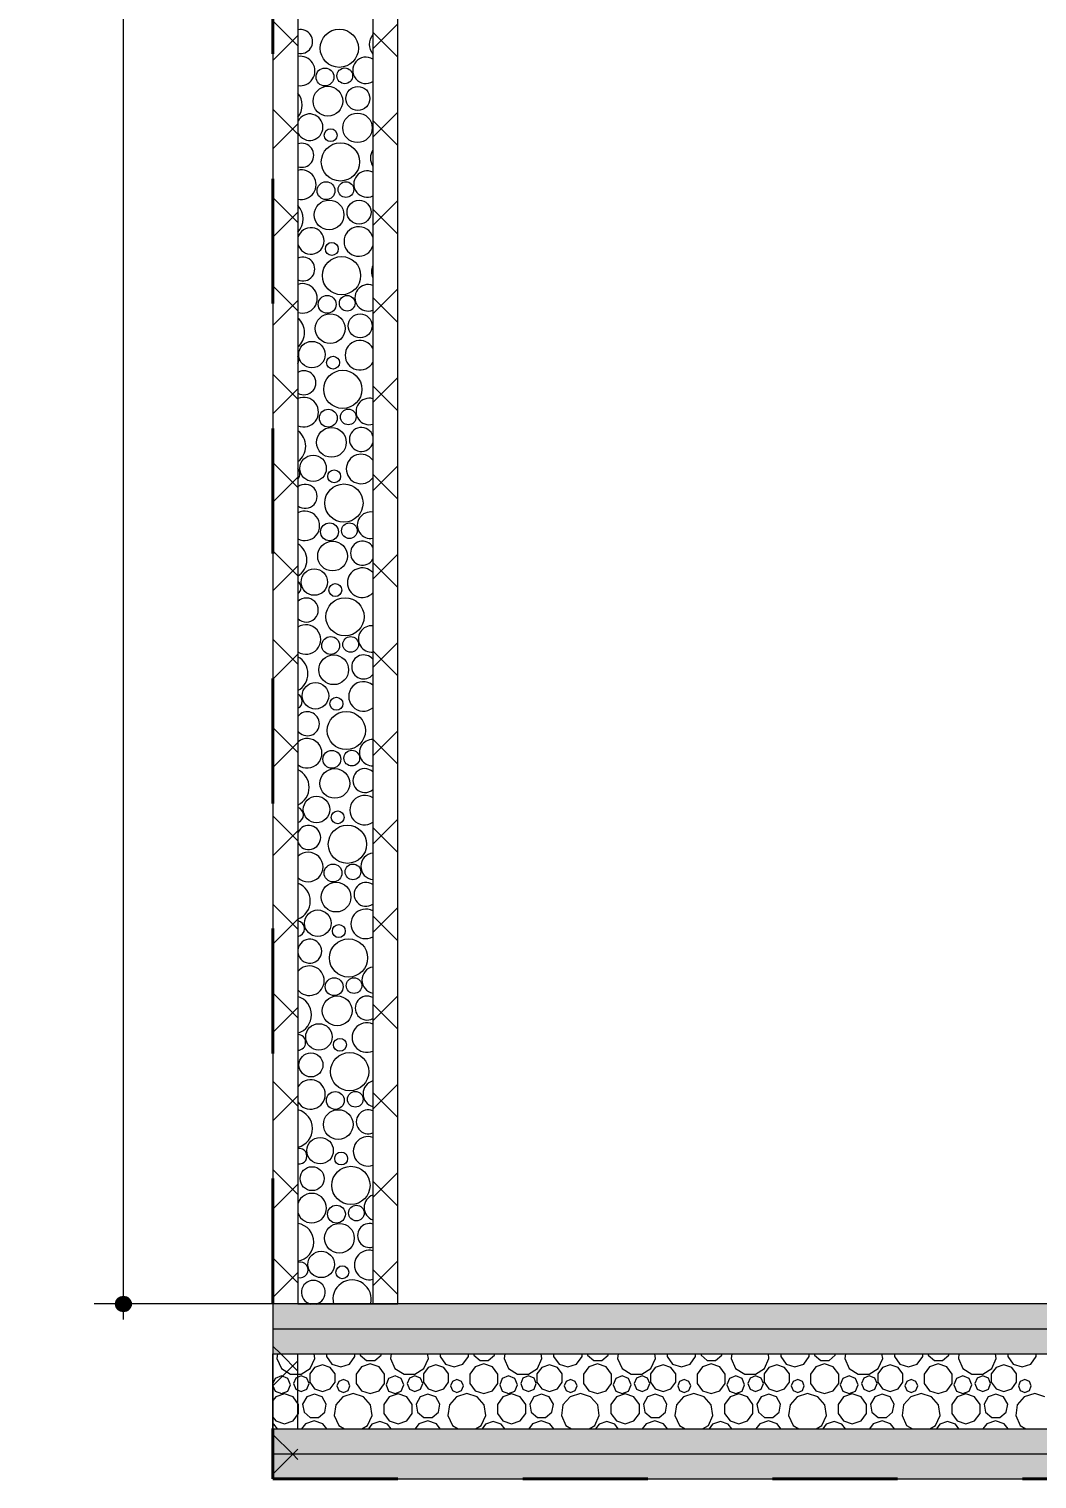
# Model space of a CAD drawing. Header units: metres. Extents: x -1.8 to 75.3, y -2 to 2.8.
# Drawn here: x 43.801 to 44.608, y -2.048 to -0.888 of the extents above; entities that cross this region are included whole.
import ezdxf

# ---------------------------------------------------------------- set-up
doc = ezdxf.new("R2010")
doc.units = ezdxf.units.M
doc.header["$MEASUREMENT"] = 0
doc.linetypes.add('Dashed', pattern=[0.035, 0.0225, -0.0125])
for name, color, linetype, lineweight in [('0_Caneta_No__1', 7, 'Continuous', 40), ('PAREDE CONSTRUIR_Caneta_No__241', 7, 'Continuous', 13), ('PAREDE CONSTRUIR_Caneta_No__255', 255, 'Continuous', 0), ('PAREDE CONSTRUIR_Caneta_No__83', 84, 'Continuous', 0)]:
    doc.layers.add(name, color=color, linetype=linetype, lineweight=lineweight)
doc.layers.add('0_Caneta_No__25', color=7, linetype='Continuous', lineweight=13, true_color=0x982312)
doc.layers.add('PAREDE CONSTRUIR_Caneta_No__96', color=7, linetype='Continuous', lineweight=0, true_color=0xb6b6b6)
doc.styles.add('GENERATED_STYLE_1', font='arial.ttf')
doc.dimstyles.new('GENERATED_STYLE__2', dxfattribs={"dimtxt": 0.05, "dimasz": 0.02375, "dimexe": 0.18, "dimexo": 0.267183, "dimgap": 0, "dimtad": 1, "dimzin": 0, "dimdsep": 46, "dimtxsty": 'GENERATED_STYLE_1', "dimblk": 'ARROWHEAD_11', "dimblk1": 'ARROWHEAD_11', "dimblk2": 'ARROWHEAD_11', "dimcen": 0.09, "dimclrd": 256, "dimclre": 256, "dimclrt": 256, "dimadec": 0, "dimazin": 0, "dimtfac": 1, "dimtdec": 4, "dimtmove": 0, "dimatfit": 3, "dimfxl": 0, "dimtolj": 1, "dimtzin": 0, "dimarcsym": 0})
pattern_1 = [(45, (47.406207, 0.02201), (-0.03535534, 0.03535534), []), (135, (47.406207, 0.02201), (0.03535534, 0.03535534), [])]

# ---------------------------------------------------------------- blocks, each defined once
blk = doc.blocks.new('*X185', base_point=(47.4062, 0.022))
at = {"layer": 'PAREDE CONSTRUIR_Caneta_No__96', "color": 253, "linetype": 'Continuous', "lineweight": 0, "true_color": 0xb6b6b6}
for p, q in [((43.9999, -1.9482), (43.9993, -1.9519)), ((44.0296, -1.9519), (44.0291, -1.9482)), ((44.039, -1.9482), (44.039, -1.9503)), ((44.0617, -1.9503), (44.0617, -1.9482)), ((44.0659, -1.9482), (44.0661, -1.9492)), ((44.0661, -1.9492), (44.0711, -1.9534)), ((44.0777, -1.9534), (44.0827, -1.9492)), ((44.0827, -1.9492), (44.0829, -1.9482)), ((44.0908, -1.9482), (44.0903, -1.9519)), ((44.1206, -1.9519), (44.12, -1.9482)), ((44.13, -1.9482), (44.13, -1.9503)), ((44.1526, -1.9503), (44.1526, -1.9482)), ((44.1568, -1.9482), (44.157, -1.9492)), ((44.157, -1.9492), (44.162, -1.9534)), ((44.1686, -1.9534), (44.1736, -1.9492)), ((44.1736, -1.9492), (44.1738, -1.9482)), ((44.1817, -1.9482), (44.1812, -1.9519)), ((44.2115, -1.9519), (44.211, -1.9482)), ((44.2209, -1.9482), (44.2209, -1.9503)), ((44.2436, -1.9503), (44.2436, -1.9482)), ((44.2478, -1.9482), (44.2479, -1.9492)), ((44.2479, -1.9492), (44.253, -1.9534)), ((44.2595, -1.9534), (44.2645, -1.9492)), ((44.2645, -1.9492), (44.2647, -1.9482)), ((44.2726, -1.9482), (44.2721, -1.9519)), ((44.3024, -1.9519), (44.3019, -1.9482)), ((44.3118, -1.9482), (44.3118, -1.9503)), ((44.3345, -1.9503), (44.3345, -1.9482)), ((44.3387, -1.9482), (44.3389, -1.9492)), ((44.3389, -1.9492), (44.3439, -1.9534)), ((44.3504, -1.9534), (44.3555, -1.9492)), ((44.3555, -1.9492), (44.3556, -1.9482)), ((44.3636, -1.9482), (44.363, -1.9519)), ((44.3933, -1.9519), (44.3928, -1.9482)), ((44.4027, -1.9482), (44.4027, -1.9503)), ((44.4254, -1.9503), (44.4254, -1.9482)), ((44.4296, -1.9482), (44.4298, -1.9492)), ((44.4298, -1.9492), (44.4348, -1.9534)), ((44.4414, -1.9534), (44.4464, -1.9492)), ((44.4464, -1.9492), (44.4466, -1.9482)), ((44.4545, -1.9482), (44.454, -1.9519)), ((44.4843, -1.9519), (44.4837, -1.9482)), ((44.4937, -1.9482), (44.4937, -1.9503)), ((44.5164, -1.9503), (44.5164, -1.9482)), ((44.5205, -1.9482), (44.5207, -1.9492)), ((44.5207, -1.9492), (44.5257, -1.9534)), ((44.5323, -1.9534), (44.5373, -1.9492)), ((44.5373, -1.9492), (44.5375, -1.9482)), ((44.5454, -1.9482), (44.5449, -1.9519)), ((44.5752, -1.9519), (44.5747, -1.9482)), ((44.5846, -1.9482), (44.5846, -1.9503)), ((44.6073, -1.9503), (44.6073, -1.9482)), ((43.9993, -1.9519), (44.0029, -1.9598)), ((44.0029, -1.9598), (44.0102, -1.9644)), ((44.0188, -1.9644), (44.0261, -1.9598)), ((44.0295, -1.9589), (44.0256, -1.9642)), ((44.0261, -1.9598), (44.0296, -1.9519)), ((44.0358, -1.9568), (44.0295, -1.9589)), ((44.042, -1.9589), (44.0358, -1.9568)), ((44.039, -1.9503), (44.0434, -1.9563)), ((44.0459, -1.9642), (44.042, -1.9589)), ((44.0434, -1.9563), (44.0504, -1.9586)), ((44.0504, -1.9586), (44.0574, -1.9563)), ((44.0574, -1.9563), (44.0617, -1.9503)), ((44.0672, -1.9585), (44.0629, -1.9644)), ((44.0741, -1.9562), (44.0672, -1.9585)), ((44.0711, -1.9534), (44.0777, -1.9534)), ((44.0811, -1.9585), (44.0741, -1.9562)), ((44.0854, -1.9644), (44.0811, -1.9585)), ((44.0903, -1.9519), (44.0938, -1.9598)), ((44.0938, -1.9598), (44.1011, -1.9644)), ((44.1097, -1.9644), (44.117, -1.9598)), ((44.1204, -1.9589), (44.1166, -1.9642)), ((44.117, -1.9598), (44.1206, -1.9519)), ((44.1267, -1.9568), (44.1204, -1.9589)), ((44.1329, -1.9589), (44.1267, -1.9568)), ((44.13, -1.9503), (44.1343, -1.9563)), ((44.1368, -1.9642), (44.1329, -1.9589)), ((44.1343, -1.9563), (44.1413, -1.9586)), ((44.1413, -1.9586), (44.1483, -1.9563)), ((44.1483, -1.9563), (44.1526, -1.9503)), ((44.1581, -1.9585), (44.1538, -1.9644)), ((44.1651, -1.9562), (44.1581, -1.9585)), ((44.162, -1.9534), (44.1686, -1.9534)), ((44.172, -1.9585), (44.1651, -1.9562)), ((44.1763, -1.9644), (44.172, -1.9585)), ((44.1812, -1.9519), (44.1848, -1.9598)), ((44.1848, -1.9598), (44.192, -1.9644)), ((44.2007, -1.9644), (44.2079, -1.9598)), ((44.2114, -1.9589), (44.2075, -1.9642)), ((44.2079, -1.9598), (44.2115, -1.9519)), ((44.2176, -1.9568), (44.2114, -1.9589)), ((44.2239, -1.9589), (44.2176, -1.9568)), ((44.2209, -1.9503), (44.2252, -1.9563)), ((44.2277, -1.9642), (44.2239, -1.9589)), ((44.2252, -1.9563), (44.2322, -1.9586)), ((44.2322, -1.9586), (44.2392, -1.9563)), ((44.2392, -1.9563), (44.2436, -1.9503)), ((44.249, -1.9585), (44.2447, -1.9644)), ((44.256, -1.9562), (44.249, -1.9585)), ((44.253, -1.9534), (44.2595, -1.9534)), ((44.2629, -1.9585), (44.256, -1.9562)), ((44.2672, -1.9644), (44.2629, -1.9585)), ((44.2721, -1.9519), (44.2757, -1.9598)), ((44.2757, -1.9598), (44.283, -1.9644)), ((44.2916, -1.9644), (44.2988, -1.9598)), ((44.3023, -1.9589), (44.2984, -1.9642)), ((44.2988, -1.9598), (44.3024, -1.9519)), ((44.3085, -1.9568), (44.3023, -1.9589)), ((44.3148, -1.9589), (44.3085, -1.9568)), ((44.3118, -1.9503), (44.3161, -1.9563)), ((44.3187, -1.9642), (44.3148, -1.9589)), ((44.3161, -1.9563), (44.3232, -1.9586)), ((44.3232, -1.9586), (44.3302, -1.9563)), ((44.3302, -1.9563), (44.3345, -1.9503)), ((44.34, -1.9585), (44.3357, -1.9644)), ((44.3469, -1.9562), (44.34, -1.9585)), ((44.3439, -1.9534), (44.3504, -1.9534)), ((44.3539, -1.9585), (44.3469, -1.9562)), ((44.3582, -1.9644), (44.3539, -1.9585)), ((44.363, -1.9519), (44.3666, -1.9598)), ((44.3666, -1.9598), (44.3739, -1.9644)), ((44.3825, -1.9644), (44.3898, -1.9598)), ((44.3932, -1.9589), (44.3894, -1.9642)), ((44.3898, -1.9598), (44.3933, -1.9519)), ((44.3995, -1.9568), (44.3932, -1.9589)), ((44.4057, -1.9589), (44.3995, -1.9568)), ((44.4027, -1.9503), (44.4071, -1.9563)), ((44.4096, -1.9642), (44.4057, -1.9589)), ((44.4071, -1.9563), (44.4141, -1.9586)), ((44.4141, -1.9586), (44.4211, -1.9563)), ((44.4211, -1.9563), (44.4254, -1.9503)), ((44.4309, -1.9585), (44.4266, -1.9644)), ((44.4378, -1.9562), (44.4309, -1.9585)), ((44.4348, -1.9534), (44.4414, -1.9534)), ((44.4448, -1.9585), (44.4378, -1.9562)), ((44.4491, -1.9644), (44.4448, -1.9585)), ((44.454, -1.9519), (44.4576, -1.9598)), ((44.4576, -1.9598), (44.4648, -1.9644)), ((44.4734, -1.9644), (44.4807, -1.9598)), ((44.4841, -1.9589), (44.4803, -1.9642)), ((44.4807, -1.9598), (44.4843, -1.9519)), ((44.4904, -1.9568), (44.4841, -1.9589)), ((44.4966, -1.9589), (44.4904, -1.9568)), ((44.4937, -1.9503), (44.498, -1.9563)), ((44.5005, -1.9642), (44.4966, -1.9589)), ((44.498, -1.9563), (44.505, -1.9586)), ((44.505, -1.9586), (44.512, -1.9563)), ((44.512, -1.9563), (44.5164, -1.9503)), ((44.5218, -1.9585), (44.5175, -1.9644)), ((44.5288, -1.9562), (44.5218, -1.9585)), ((44.5257, -1.9534), (44.5323, -1.9534)), ((44.5357, -1.9585), (44.5288, -1.9562)), ((44.54, -1.9644), (44.5357, -1.9585)), ((44.5449, -1.9519), (44.5485, -1.9598)), ((44.5485, -1.9598), (44.5557, -1.9644)), ((44.5644, -1.9644), (44.5716, -1.9598)), ((44.5751, -1.9589), (44.5712, -1.9642)), ((44.5716, -1.9598), (44.5752, -1.9519)), ((44.5813, -1.9568), (44.5751, -1.9589)), ((44.5876, -1.9589), (44.5813, -1.9568)), ((44.5846, -1.9503), (44.5889, -1.9563)), ((44.5914, -1.9642), (44.5876, -1.9589)), ((44.5889, -1.9563), (44.5959, -1.9586)), ((44.5959, -1.9586), (44.6029, -1.9563)), ((44.6029, -1.9563), (44.6073, -1.9503)), ((43.9979, -1.9677), (43.9962, -1.9719)), ((44.003, -1.9657), (43.9979, -1.9677)), ((44.008, -1.9677), (44.003, -1.9657)), ((44.0101, -1.9728), (44.008, -1.9677)), ((44.0102, -1.9644), (44.0188, -1.9644)), ((44.0145, -1.9675), (44.0126, -1.9719)), ((44.0126, -1.9719), (44.0145, -1.9763)), ((44.0189, -1.9656), (44.0145, -1.9675)), ((44.0234, -1.9675), (44.0189, -1.9656)), ((44.0252, -1.9719), (44.0234, -1.9675)), ((44.0234, -1.9763), (44.0252, -1.9719)), ((44.0256, -1.9642), (44.0256, -1.9708)), ((44.0256, -1.9708), (44.0295, -1.9761)), ((44.042, -1.9761), (44.0459, -1.9708)), ((44.0459, -1.9708), (44.0459, -1.9642)), ((44.0489, -1.9702), (44.0474, -1.9738)), ((44.0526, -1.9687), (44.0489, -1.9702)), ((44.0563, -1.9702), (44.0526, -1.9687)), ((44.0578, -1.9738), (44.0563, -1.9702)), ((44.0629, -1.9644), (44.0629, -1.9717)), ((44.0629, -1.9717), (44.0672, -1.9776)), ((44.0811, -1.9776), (44.0854, -1.9717)), ((44.0854, -1.9717), (44.0854, -1.9644)), ((44.0888, -1.9677), (44.0867, -1.9728)), ((44.0939, -1.9657), (44.0888, -1.9677)), ((44.0989, -1.9677), (44.0939, -1.9657)), ((44.101, -1.9728), (44.0989, -1.9677)), ((44.1011, -1.9644), (44.1097, -1.9644)), ((44.1054, -1.9675), (44.1036, -1.9719)), ((44.1036, -1.9719), (44.1054, -1.9763)), ((44.1098, -1.9656), (44.1054, -1.9675)), ((44.1143, -1.9675), (44.1098, -1.9656)), ((44.1161, -1.9719), (44.1143, -1.9675)), ((44.1143, -1.9763), (44.1161, -1.9719)), ((44.1166, -1.9642), (44.1166, -1.9708)), ((44.1166, -1.9708), (44.1204, -1.9761)), ((44.1329, -1.9761), (44.1368, -1.9708)), ((44.1368, -1.9708), (44.1368, -1.9642)), ((44.1399, -1.9702), (44.1384, -1.9738)), ((44.1435, -1.9687), (44.1399, -1.9702)), ((44.1472, -1.9702), (44.1435, -1.9687)), ((44.1487, -1.9738), (44.1472, -1.9702)), ((44.1538, -1.9644), (44.1538, -1.9717)), ((44.1538, -1.9717), (44.1581, -1.9776)), ((44.172, -1.9776), (44.1763, -1.9717)), ((44.1763, -1.9717), (44.1763, -1.9644)), ((44.1798, -1.9677), (44.1777, -1.9728)), ((44.1848, -1.9657), (44.1798, -1.9677)), ((44.1899, -1.9677), (44.1848, -1.9657)), ((44.192, -1.9728), (44.1899, -1.9677)), ((44.192, -1.9644), (44.2007, -1.9644)), ((44.1963, -1.9675), (44.1945, -1.9719)), ((44.1945, -1.9719), (44.1963, -1.9763)), ((44.2008, -1.9656), (44.1963, -1.9675)), ((44.2052, -1.9675), (44.2008, -1.9656)), ((44.207, -1.9719), (44.2052, -1.9675)), ((44.2052, -1.9763), (44.207, -1.9719)), ((44.2075, -1.9642), (44.2075, -1.9708)), ((44.2075, -1.9708), (44.2114, -1.9761)), ((44.2239, -1.9761), (44.2277, -1.9708)), ((44.2277, -1.9708), (44.2277, -1.9642)), ((44.2308, -1.9702), (44.2293, -1.9738)), ((44.2345, -1.9687), (44.2308, -1.9702)), ((44.2381, -1.9702), (44.2345, -1.9687)), ((44.2396, -1.9738), (44.2381, -1.9702)), ((44.2447, -1.9644), (44.2447, -1.9717)), ((44.2447, -1.9717), (44.249, -1.9776)), ((44.2629, -1.9776), (44.2672, -1.9717)), ((44.2672, -1.9717), (44.2672, -1.9644)), ((44.2707, -1.9677), (44.2686, -1.9728)), ((44.2757, -1.9657), (44.2707, -1.9677)), ((44.2808, -1.9677), (44.2757, -1.9657)), ((44.2829, -1.9728), (44.2808, -1.9677)), ((44.283, -1.9644), (44.2916, -1.9644)), ((44.2873, -1.9675), (44.2854, -1.9719)), ((44.2854, -1.9719), (44.2873, -1.9763)), ((44.2917, -1.9656), (44.2873, -1.9675)), ((44.2961, -1.9675), (44.2917, -1.9656)), ((44.298, -1.9719), (44.2961, -1.9675)), ((44.2961, -1.9763), (44.298, -1.9719)), ((44.2984, -1.9642), (44.2984, -1.9708)), ((44.2984, -1.9708), (44.3023, -1.9761)), ((44.3148, -1.9761), (44.3187, -1.9708)), ((44.3187, -1.9708), (44.3187, -1.9642)), ((44.3217, -1.9702), (44.3202, -1.9738)), ((44.3254, -1.9687), (44.3217, -1.9702)), ((44.329, -1.9702), (44.3254, -1.9687)), ((44.3306, -1.9738), (44.329, -1.9702)), ((44.3357, -1.9644), (44.3357, -1.9717)), ((44.3357, -1.9717), (44.34, -1.9776)), ((44.3539, -1.9776), (44.3582, -1.9717)), ((44.3582, -1.9717), (44.3582, -1.9644)), ((44.3616, -1.9677), (44.3595, -1.9728)), ((44.3667, -1.9657), (44.3616, -1.9677)), ((44.3717, -1.9677), (44.3667, -1.9657)), ((44.3738, -1.9728), (44.3717, -1.9677)), ((44.3739, -1.9644), (44.3825, -1.9644)), ((44.3782, -1.9675), (44.3764, -1.9719)), ((44.3764, -1.9719), (44.3782, -1.9763)), ((44.3826, -1.9656), (44.3782, -1.9675)), ((44.3871, -1.9675), (44.3826, -1.9656)), ((44.3889, -1.9719), (44.3871, -1.9675)), ((44.3871, -1.9763), (44.3889, -1.9719)), ((44.3894, -1.9642), (44.3894, -1.9708)), ((44.3894, -1.9708), (44.3932, -1.9761)), ((44.4057, -1.9761), (44.4096, -1.9708)), ((44.4096, -1.9708), (44.4096, -1.9642)), ((44.4127, -1.9702), (44.4111, -1.9738)), ((44.4163, -1.9687), (44.4127, -1.9702)), ((44.42, -1.9702), (44.4163, -1.9687)), ((44.4215, -1.9738), (44.42, -1.9702)), ((44.4266, -1.9644), (44.4266, -1.9717)), ((44.4266, -1.9717), (44.4309, -1.9776)), ((44.4448, -1.9776), (44.4491, -1.9717)), ((44.4491, -1.9717), (44.4491, -1.9644)), ((44.4525, -1.9677), (44.4504, -1.9728)), ((44.4576, -1.9657), (44.4525, -1.9677)), ((44.4626, -1.9677), (44.4576, -1.9657)), ((44.4647, -1.9728), (44.4626, -1.9677)), ((44.4648, -1.9644), (44.4734, -1.9644)), ((44.4691, -1.9675), (44.4673, -1.9719)), ((44.4673, -1.9719), (44.4691, -1.9763)), ((44.4736, -1.9656), (44.4691, -1.9675)), ((44.478, -1.9675), (44.4736, -1.9656)), ((44.4798, -1.9719), (44.478, -1.9675)), ((44.478, -1.9763), (44.4798, -1.9719)), ((44.4803, -1.9642), (44.4803, -1.9708)), ((44.4803, -1.9708), (44.4841, -1.9761)), ((44.4966, -1.9761), (44.5005, -1.9708)), ((44.5005, -1.9708), (44.5005, -1.9642)), ((44.5036, -1.9702), (44.5021, -1.9738)), ((44.5072, -1.9687), (44.5036, -1.9702)), ((44.5109, -1.9702), (44.5072, -1.9687)), ((44.5124, -1.9738), (44.5109, -1.9702)), ((44.5175, -1.9644), (44.5175, -1.9717)), ((44.5175, -1.9717), (44.5218, -1.9776)), ((44.5357, -1.9776), (44.54, -1.9717)), ((44.54, -1.9717), (44.54, -1.9644)), ((44.5435, -1.9677), (44.5414, -1.9728)), ((44.5485, -1.9657), (44.5435, -1.9677)), ((44.5536, -1.9677), (44.5485, -1.9657)), ((44.5557, -1.9728), (44.5536, -1.9677)), ((44.5557, -1.9644), (44.5644, -1.9644)), ((44.56, -1.9675), (44.5582, -1.9719)), ((44.5582, -1.9719), (44.56, -1.9763)), ((44.5645, -1.9656), (44.56, -1.9675)), ((44.5689, -1.9675), (44.5645, -1.9656)), ((44.5707, -1.9719), (44.5689, -1.9675)), ((44.5689, -1.9763), (44.5707, -1.9719)), ((44.5712, -1.9642), (44.5712, -1.9708)), ((44.5712, -1.9708), (44.5751, -1.9761)), ((44.5876, -1.9761), (44.5914, -1.9708)), ((44.5914, -1.9708), (44.5914, -1.9642)), ((44.5945, -1.9702), (44.593, -1.9738)), ((44.5982, -1.9687), (44.5945, -1.9702)), ((44.6018, -1.9702), (44.5982, -1.9687)), ((44.6033, -1.9738), (44.6018, -1.9702)), ((43.9962, -1.9737), (43.9979, -1.9779)), ((43.9984, -1.9825), (43.9962, -1.9855)), ((43.9979, -1.9779), (44.003, -1.9799)), ((44.0054, -1.9802), (43.9984, -1.9825)), ((44.003, -1.9799), (44.008, -1.9779)), ((44.0124, -1.9825), (44.0054, -1.9802)), ((44.008, -1.9779), (44.0101, -1.9728)), ((44.0167, -1.9885), (44.0124, -1.9825)), ((44.0145, -1.9763), (44.0189, -1.9782)), ((44.0189, -1.9782), (44.0234, -1.9763)), ((44.0232, -1.9826), (44.0199, -1.9883)), ((44.0294, -1.9803), (44.0232, -1.9826)), ((44.0355, -1.9826), (44.0294, -1.9803)), ((44.0295, -1.9761), (44.0358, -1.9781)), ((44.0388, -1.9883), (44.0355, -1.9826)), ((44.0358, -1.9781), (44.042, -1.9761)), ((44.0521, -1.9824), (44.0465, -1.9889)), ((44.0474, -1.9738), (44.0489, -1.9775)), ((44.0489, -1.9775), (44.0526, -1.979)), ((44.0604, -1.9799), (44.0521, -1.9824)), ((44.0526, -1.979), (44.0563, -1.9775)), ((44.0563, -1.9775), (44.0578, -1.9738)), ((44.0687, -1.9824), (44.0604, -1.9799)), ((44.0672, -1.9776), (44.0741, -1.9799)), ((44.0743, -1.9889), (44.0687, -1.9824)), ((44.0741, -1.9799), (44.0811, -1.9776)), ((44.0893, -1.9825), (44.085, -1.9885)), ((44.0867, -1.9728), (44.0888, -1.9779)), ((44.0888, -1.9779), (44.0939, -1.9799)), ((44.0963, -1.9802), (44.0893, -1.9825)), ((44.0939, -1.9799), (44.0989, -1.9779)), ((44.1033, -1.9825), (44.0963, -1.9802)), ((44.0989, -1.9779), (44.101, -1.9728)), ((44.1076, -1.9885), (44.1033, -1.9825)), ((44.1054, -1.9763), (44.1098, -1.9782)), ((44.1098, -1.9782), (44.1143, -1.9763)), ((44.1141, -1.9826), (44.1109, -1.9883)), ((44.1203, -1.9803), (44.1141, -1.9826)), ((44.1265, -1.9826), (44.1203, -1.9803)), ((44.1204, -1.9761), (44.1267, -1.9781)), ((44.1298, -1.9883), (44.1265, -1.9826)), ((44.1267, -1.9781), (44.1329, -1.9761)), ((44.1431, -1.9824), (44.1374, -1.9889)), ((44.1384, -1.9738), (44.1399, -1.9775)), ((44.1399, -1.9775), (44.1435, -1.979)), ((44.1513, -1.9799), (44.1431, -1.9824)), ((44.1435, -1.979), (44.1472, -1.9775)), ((44.1472, -1.9775), (44.1487, -1.9738)), ((44.1596, -1.9824), (44.1513, -1.9799)), ((44.1581, -1.9776), (44.1651, -1.9799)), ((44.1653, -1.9889), (44.1596, -1.9824)), ((44.1651, -1.9799), (44.172, -1.9776)), ((44.1802, -1.9825), (44.1759, -1.9885)), ((44.1777, -1.9728), (44.1798, -1.9779)), ((44.1798, -1.9779), (44.1848, -1.9799)), ((44.1872, -1.9802), (44.1802, -1.9825)), ((44.1848, -1.9799), (44.1899, -1.9779)), ((44.1942, -1.9825), (44.1872, -1.9802)), ((44.1899, -1.9779), (44.192, -1.9728)), ((44.1986, -1.9885), (44.1942, -1.9825)), ((44.1963, -1.9763), (44.2008, -1.9782)), ((44.2008, -1.9782), (44.2052, -1.9763)), ((44.2051, -1.9826), (44.2018, -1.9883)), ((44.2112, -1.9803), (44.2051, -1.9826)), ((44.2174, -1.9826), (44.2112, -1.9803)), ((44.2114, -1.9761), (44.2176, -1.9781)), ((44.2207, -1.9883), (44.2174, -1.9826)), ((44.2176, -1.9781), (44.2239, -1.9761)), ((44.234, -1.9824), (44.2283, -1.9889)), ((44.2293, -1.9738), (44.2308, -1.9775)), ((44.2308, -1.9775), (44.2345, -1.979)), ((44.2423, -1.9799), (44.234, -1.9824)), ((44.2345, -1.979), (44.2381, -1.9775)), ((44.2381, -1.9775), (44.2396, -1.9738)), ((44.2505, -1.9824), (44.2423, -1.9799)), ((44.249, -1.9776), (44.256, -1.9799)), ((44.2562, -1.9889), (44.2505, -1.9824)), ((44.256, -1.9799), (44.2629, -1.9776)), ((44.2711, -1.9825), (44.2668, -1.9885)), ((44.2686, -1.9728), (44.2707, -1.9779)), ((44.2707, -1.9779), (44.2757, -1.9799)), ((44.2782, -1.9802), (44.2711, -1.9825)), ((44.2757, -1.9799), (44.2808, -1.9779)), ((44.2852, -1.9825), (44.2782, -1.9802)), ((44.2808, -1.9779), (44.2829, -1.9728)), ((44.2895, -1.9885), (44.2852, -1.9825)), ((44.2873, -1.9763), (44.2917, -1.9782)), ((44.2917, -1.9782), (44.2961, -1.9763)), ((44.296, -1.9826), (44.2927, -1.9883)), ((44.3022, -1.9803), (44.296, -1.9826)), ((44.3083, -1.9826), (44.3022, -1.9803)), ((44.3023, -1.9761), (44.3085, -1.9781)), ((44.3116, -1.9883), (44.3083, -1.9826)), ((44.3085, -1.9781), (44.3148, -1.9761)), ((44.3249, -1.9824), (44.3193, -1.9889)), ((44.3202, -1.9738), (44.3217, -1.9775)), ((44.3217, -1.9775), (44.3254, -1.979)), ((44.3332, -1.9799), (44.3249, -1.9824)), ((44.3254, -1.979), (44.329, -1.9775)), ((44.329, -1.9775), (44.3306, -1.9738)), ((44.3415, -1.9824), (44.3332, -1.9799)), ((44.34, -1.9776), (44.3469, -1.9799)), ((44.3471, -1.9889), (44.3415, -1.9824)), ((44.3469, -1.9799), (44.3539, -1.9776)), ((44.3621, -1.9825), (44.3577, -1.9885)), ((44.3595, -1.9728), (44.3616, -1.9779)), ((44.3616, -1.9779), (44.3667, -1.9799)), ((44.3691, -1.9802), (44.3621, -1.9825)), ((44.3667, -1.9799), (44.3717, -1.9779)), ((44.3761, -1.9825), (44.3691, -1.9802)), ((44.3717, -1.9779), (44.3738, -1.9728)), ((44.3804, -1.9885), (44.3761, -1.9825)), ((44.3782, -1.9763), (44.3826, -1.9782)), ((44.3826, -1.9782), (44.3871, -1.9763)), ((44.3869, -1.9826), (44.3836, -1.9883)), ((44.3931, -1.9803), (44.3869, -1.9826)), ((44.3993, -1.9826), (44.3931, -1.9803)), ((44.3932, -1.9761), (44.3995, -1.9781)), ((44.4025, -1.9883), (44.3993, -1.9826)), ((44.3995, -1.9781), (44.4057, -1.9761)), ((44.4158, -1.9824), (44.4102, -1.9889)), ((44.4111, -1.9738), (44.4127, -1.9775)), ((44.4127, -1.9775), (44.4163, -1.979)), ((44.4241, -1.9799), (44.4158, -1.9824)), ((44.4163, -1.979), (44.42, -1.9775)), ((44.42, -1.9775), (44.4215, -1.9738)), ((44.4324, -1.9824), (44.4241, -1.9799)), ((44.4309, -1.9776), (44.4378, -1.9799)), ((44.438, -1.9889), (44.4324, -1.9824)), ((44.4378, -1.9799), (44.4448, -1.9776)), ((44.453, -1.9825), (44.4487, -1.9885)), ((44.4504, -1.9728), (44.4525, -1.9779)), ((44.4525, -1.9779), (44.4576, -1.9799)), ((44.46, -1.9802), (44.453, -1.9825)), ((44.4576, -1.9799), (44.4626, -1.9779)), ((44.467, -1.9825), (44.46, -1.9802)), ((44.4626, -1.9779), (44.4647, -1.9728)), ((44.4714, -1.9885), (44.467, -1.9825)), ((44.4691, -1.9763), (44.4736, -1.9782)), ((44.4736, -1.9782), (44.478, -1.9763)), ((44.4779, -1.9826), (44.4746, -1.9883)), ((44.484, -1.9803), (44.4779, -1.9826)), ((44.4902, -1.9826), (44.484, -1.9803)), ((44.4841, -1.9761), (44.4904, -1.9781)), ((44.4935, -1.9883), (44.4902, -1.9826)), ((44.4904, -1.9781), (44.4966, -1.9761)), ((44.5068, -1.9824), (44.5011, -1.9889)), ((44.5021, -1.9738), (44.5036, -1.9775)), ((44.5036, -1.9775), (44.5072, -1.979)), ((44.515, -1.9799), (44.5068, -1.9824)), ((44.5072, -1.979), (44.5109, -1.9775)), ((44.5109, -1.9775), (44.5124, -1.9738)), ((44.5233, -1.9824), (44.515, -1.9799)), ((44.5218, -1.9776), (44.5288, -1.9799)), ((44.529, -1.9889), (44.5233, -1.9824)), ((44.5288, -1.9799), (44.5357, -1.9776)), ((44.5439, -1.9825), (44.5396, -1.9885)), ((44.5414, -1.9728), (44.5435, -1.9779)), ((44.5435, -1.9779), (44.5485, -1.9799)), ((44.5509, -1.9802), (44.5439, -1.9825)), ((44.5485, -1.9799), (44.5536, -1.9779)), ((44.5579, -1.9825), (44.5509, -1.9802)), ((44.5536, -1.9779), (44.5557, -1.9728)), ((44.5623, -1.9885), (44.5579, -1.9825)), ((44.56, -1.9763), (44.5645, -1.9782)), ((44.5645, -1.9782), (44.5689, -1.9763)), ((44.5688, -1.9826), (44.5655, -1.9883)), ((44.5749, -1.9803), (44.5688, -1.9826)), ((44.5811, -1.9826), (44.5749, -1.9803)), ((44.5751, -1.9761), (44.5813, -1.9781)), ((44.5844, -1.9883), (44.5811, -1.9826)), ((44.5813, -1.9781), (44.5876, -1.9761)), ((44.5977, -1.9824), (44.5921, -1.9889)), ((44.593, -1.9738), (44.5945, -1.9775)), ((44.5945, -1.9775), (44.5982, -1.979)), ((44.606, -1.9799), (44.5977, -1.9824)), ((44.5982, -1.979), (44.6018, -1.9775)), ((44.6018, -1.9775), (44.6033, -1.9738)), ((44.6142, -1.9824), (44.606, -1.9799)), ((44.0167, -1.9958), (44.0167, -1.9885)), ((44.0199, -1.9883), (44.0211, -1.9947)), ((44.0211, -1.9947), (44.0261, -1.9989)), ((44.0327, -1.9989), (44.0377, -1.9947)), ((44.0377, -1.9947), (44.0388, -1.9883)), ((44.0465, -1.9889), (44.0453, -1.9974)), ((44.0756, -1.9974), (44.0743, -1.9889)), ((44.085, -1.9885), (44.085, -1.9958)), ((44.1076, -1.9958), (44.1076, -1.9885)), ((44.1109, -1.9883), (44.112, -1.9947)), ((44.112, -1.9947), (44.117, -1.9989)), ((44.1236, -1.9989), (44.1286, -1.9947)), ((44.1286, -1.9947), (44.1298, -1.9883)), ((44.1374, -1.9889), (44.1362, -1.9974)), ((44.1665, -1.9974), (44.1653, -1.9889)), ((44.1759, -1.9885), (44.1759, -1.9958)), ((44.1986, -1.9958), (44.1986, -1.9885)), ((44.2018, -1.9883), (44.2029, -1.9947)), ((44.2029, -1.9947), (44.208, -1.9989)), ((44.2145, -1.9989), (44.2195, -1.9947)), ((44.2195, -1.9947), (44.2207, -1.9883)), ((44.2283, -1.9889), (44.2271, -1.9974)), ((44.2574, -1.9974), (44.2562, -1.9889)), ((44.2668, -1.9885), (44.2668, -1.9958)), ((44.2895, -1.9958), (44.2895, -1.9885)), ((44.2927, -1.9883), (44.2939, -1.9947)), ((44.2939, -1.9947), (44.2989, -1.9989)), ((44.3054, -1.9989), (44.3105, -1.9947)), ((44.3105, -1.9947), (44.3116, -1.9883)), ((44.3193, -1.9889), (44.318, -1.9974)), ((44.3483, -1.9974), (44.3471, -1.9889)), ((44.3577, -1.9885), (44.3577, -1.9958)), ((44.3804, -1.9958), (44.3804, -1.9885)), ((44.3836, -1.9883), (44.3848, -1.9947)), ((44.3848, -1.9947), (44.3898, -1.9989)), ((44.3964, -1.9989), (44.4014, -1.9947)), ((44.4014, -1.9947), (44.4025, -1.9883)), ((44.4102, -1.9889), (44.409, -1.9974)), ((44.4393, -1.9974), (44.438, -1.9889)), ((44.4487, -1.9885), (44.4487, -1.9958)), ((44.4714, -1.9958), (44.4714, -1.9885)), ((44.4746, -1.9883), (44.4757, -1.9947)), ((44.4757, -1.9947), (44.4807, -1.9989)), ((44.4873, -1.9989), (44.4923, -1.9947)), ((44.4923, -1.9947), (44.4935, -1.9883)), ((44.5011, -1.9889), (44.4999, -1.9974)), ((44.5302, -1.9974), (44.529, -1.9889)), ((44.5396, -1.9885), (44.5396, -1.9958)), ((44.5623, -1.9958), (44.5623, -1.9885)), ((44.5655, -1.9883), (44.5666, -1.9947)), ((44.5666, -1.9947), (44.5717, -1.9989)), ((44.5782, -1.9989), (44.5833, -1.9947)), ((44.5833, -1.9947), (44.5844, -1.9883)), ((44.5921, -1.9889), (44.5908, -1.9974)), ((43.9962, -1.9988), (43.9984, -2.0018)), ((43.997, -2.0044), (43.9962, -2.0041)), ((43.9998, -2.0082), (43.997, -2.0044)), ((43.9984, -2.0018), (44.0054, -2.0041)), ((44.0054, -2.0041), (44.0124, -2.0018)), ((44.0124, -2.0018), (44.0167, -1.9958)), ((44.0222, -2.004), (44.0191, -2.0082)), ((44.0291, -2.0017), (44.0222, -2.004)), ((44.0261, -1.9989), (44.0327, -1.9989)), ((44.0361, -2.004), (44.0291, -2.0017)), ((44.0392, -2.0082), (44.0361, -2.004)), ((44.0453, -1.9974), (44.0488, -2.0053)), ((44.0488, -2.0053), (44.0535, -2.0082)), ((44.0674, -2.0082), (44.072, -2.0053)), ((44.072, -2.0053), (44.0756, -1.9974)), ((44.0754, -2.0044), (44.0726, -2.0082)), ((44.0817, -2.0023), (44.0754, -2.0044)), ((44.0879, -2.0044), (44.0817, -2.0023)), ((44.085, -1.9958), (44.0893, -2.0018)), ((44.0908, -2.0082), (44.0879, -2.0044)), ((44.0893, -2.0018), (44.0963, -2.0041)), ((44.0963, -2.0041), (44.1033, -2.0018)), ((44.1033, -2.0018), (44.1076, -1.9958)), ((44.1131, -2.004), (44.11, -2.0082)), ((44.1201, -2.0017), (44.1131, -2.004)), ((44.117, -1.9989), (44.1236, -1.9989)), ((44.127, -2.004), (44.1201, -2.0017)), ((44.1301, -2.0082), (44.127, -2.004)), ((44.1362, -1.9974), (44.1398, -2.0053)), ((44.1398, -2.0053), (44.1444, -2.0082)), ((44.1583, -2.0082), (44.1629, -2.0053)), ((44.1629, -2.0053), (44.1665, -1.9974)), ((44.1664, -2.0044), (44.1636, -2.0082)), ((44.1726, -2.0023), (44.1664, -2.0044)), ((44.1789, -2.0044), (44.1726, -2.0023)), ((44.1759, -1.9958), (44.1802, -2.0018)), ((44.1817, -2.0082), (44.1789, -2.0044)), ((44.1802, -2.0018), (44.1872, -2.0041)), ((44.1872, -2.0041), (44.1942, -2.0018)), ((44.1942, -2.0018), (44.1986, -1.9958)), ((44.204, -2.004), (44.2009, -2.0082)), ((44.211, -2.0017), (44.204, -2.004)), ((44.208, -1.9989), (44.2145, -1.9989)), ((44.2179, -2.004), (44.211, -2.0017)), ((44.2211, -2.0082), (44.2179, -2.004)), ((44.2271, -1.9974), (44.2307, -2.0053)), ((44.2307, -2.0053), (44.2353, -2.0082)), ((44.2492, -2.0082), (44.2538, -2.0053)), ((44.2538, -2.0053), (44.2574, -1.9974)), ((44.2573, -2.0044), (44.2545, -2.0082)), ((44.2635, -2.0023), (44.2573, -2.0044)), ((44.2698, -2.0044), (44.2635, -2.0023)), ((44.2668, -1.9958), (44.2711, -2.0018)), ((44.2726, -2.0082), (44.2698, -2.0044)), ((44.2711, -2.0018), (44.2782, -2.0041)), ((44.2782, -2.0041), (44.2852, -2.0018)), ((44.2852, -2.0018), (44.2895, -1.9958)), ((44.295, -2.004), (44.2918, -2.0082)), ((44.3019, -2.0017), (44.295, -2.004)), ((44.2989, -1.9989), (44.3054, -1.9989)), ((44.3089, -2.004), (44.3019, -2.0017)), ((44.312, -2.0082), (44.3089, -2.004)), ((44.318, -1.9974), (44.3216, -2.0053)), ((44.3216, -2.0053), (44.3262, -2.0082)), ((44.3401, -2.0082), (44.3448, -2.0053)), ((44.3448, -2.0053), (44.3483, -1.9974)), ((44.3482, -2.0044), (44.3454, -2.0082)), ((44.3545, -2.0023), (44.3482, -2.0044)), ((44.3607, -2.0044), (44.3545, -2.0023)), ((44.3577, -1.9958), (44.3621, -2.0018)), ((44.3635, -2.0082), (44.3607, -2.0044)), ((44.3621, -2.0018), (44.3691, -2.0041)), ((44.3691, -2.0041), (44.3761, -2.0018)), ((44.3761, -2.0018), (44.3804, -1.9958)), ((44.3859, -2.004), (44.3828, -2.0082)), ((44.3928, -2.0017), (44.3859, -2.004)), ((44.3898, -1.9989), (44.3964, -1.9989)), ((44.3998, -2.004), (44.3928, -2.0017)), ((44.4029, -2.0082), (44.3998, -2.004)), ((44.409, -1.9974), (44.4126, -2.0053)), ((44.4126, -2.0053), (44.4172, -2.0082)), ((44.4311, -2.0082), (44.4357, -2.0053)), ((44.4357, -2.0053), (44.4393, -1.9974)), ((44.4391, -2.0044), (44.4363, -2.0082)), ((44.4454, -2.0023), (44.4391, -2.0044)), ((44.4516, -2.0044), (44.4454, -2.0023)), ((44.4487, -1.9958), (44.453, -2.0018)), ((44.4545, -2.0082), (44.4516, -2.0044)), ((44.453, -2.0018), (44.46, -2.0041)), ((44.46, -2.0041), (44.467, -2.0018)), ((44.467, -2.0018), (44.4714, -1.9958)), ((44.4768, -2.004), (44.4737, -2.0082)), ((44.4838, -2.0017), (44.4768, -2.004)), ((44.4807, -1.9989), (44.4873, -1.9989)), ((44.4907, -2.004), (44.4838, -2.0017)), ((44.4938, -2.0082), (44.4907, -2.004)), ((44.4999, -1.9974), (44.5035, -2.0053)), ((44.5035, -2.0053), (44.5081, -2.0082)), ((44.522, -2.0082), (44.5266, -2.0053)), ((44.5266, -2.0053), (44.5302, -1.9974)), ((44.5301, -2.0044), (44.5273, -2.0082)), ((44.5363, -2.0023), (44.5301, -2.0044)), ((44.5426, -2.0044), (44.5363, -2.0023)), ((44.5396, -1.9958), (44.5439, -2.0018)), ((44.5454, -2.0082), (44.5426, -2.0044)), ((44.5439, -2.0018), (44.5509, -2.0041)), ((44.5509, -2.0041), (44.5579, -2.0018)), ((44.5579, -2.0018), (44.5623, -1.9958)), ((44.5677, -2.004), (44.5646, -2.0082)), ((44.5747, -2.0017), (44.5677, -2.004)), ((44.5717, -1.9989), (44.5782, -1.9989)), ((44.5816, -2.004), (44.5747, -2.0017)), ((44.5848, -2.0082), (44.5816, -2.004)), ((44.5908, -1.9974), (44.5944, -2.0053)), ((44.5944, -2.0053), (44.599, -2.0082))]:
    blk.add_line(p, q, dxfattribs=at)
blk = doc.blocks.new('*X187', base_point=(47.4062, 0.022))
at = {"layer": 'PAREDE CONSTRUIR_Caneta_No__96', "color": 253, "linetype": 'Continuous', "lineweight": 0, "true_color": 0xb6b6b6}
for centre, radius in [((44.0493, -0.9033), 0.0153), ((44.0378, -0.9263), 0.00715), ((44.0537, -0.9254), 0.00627), ((44.0402, -0.9457), 0.0119), ((44.0642, -0.9435), 0.00959), ((44.0639, -0.967), 0.0118), ((44.0424, -0.9729), 0.00517), ((44.0502, -0.9943), 0.0153), ((44.0387, -1.0173), 0.00715), ((44.0546, -1.0164), 0.00627), ((44.0411, -1.0367), 0.0119), ((44.0651, -1.0345), 0.00959), ((44.0433, -1.0639), 0.00517), ((44.0511, -1.0853), 0.0153), ((44.0396, -1.1083), 0.00715), ((44.0556, -1.1074), 0.00627), ((44.042, -1.1277), 0.0119), ((44.066, -1.1255), 0.00959), ((44.0274, -1.1485), 0.0106), ((44.0443, -1.1549), 0.00517), ((44.0521, -1.1763), 0.0153), ((44.0405, -1.1993), 0.00715), ((44.0565, -1.1984), 0.00627), ((44.043, -1.2187), 0.0119), ((44.0283, -1.2395), 0.0106), ((44.0452, -1.2459), 0.00517), ((44.053, -1.2673), 0.0153), ((44.0415, -1.2903), 0.00715), ((44.0574, -1.2894), 0.00627), ((44.0439, -1.3097), 0.0119), ((44.0293, -1.3305), 0.0106), ((44.0461, -1.3369), 0.00517), ((44.0539, -1.3583), 0.0153), ((44.0424, -1.3813), 0.00715), ((44.0584, -1.3804), 0.00627), ((44.0448, -1.4007), 0.0119), ((44.0302, -1.4215), 0.0106), ((44.047, -1.4279), 0.00517), ((44.0549, -1.4493), 0.0153), ((44.0433, -1.4723), 0.00715), ((44.0593, -1.4714), 0.00627), ((44.0457, -1.4916), 0.0119), ((44.0311, -1.5125), 0.0106), ((44.048, -1.5188), 0.00517), ((44.0558, -1.5403), 0.0153), ((44.0443, -1.5633), 0.00715), ((44.0602, -1.5624), 0.00627), ((44.0467, -1.5826), 0.0119), ((44.0321, -1.6035), 0.0106), ((44.0489, -1.6098), 0.00517), ((44.0567, -1.6313), 0.0153), ((44.0452, -1.6543), 0.00715), ((44.0611, -1.6534), 0.00627), ((44.0476, -1.6736), 0.0119), ((44.033, -1.6945), 0.0106), ((44.0498, -1.7008), 0.00517), ((44.0266, -1.7169), 0.00959), ((44.0576, -1.7223), 0.0153), ((44.0461, -1.7453), 0.00715), ((44.0621, -1.7444), 0.00627), ((44.0485, -1.7646), 0.0119), ((44.0339, -1.7855), 0.0106), ((44.0508, -1.7918), 0.00517), ((44.0275, -1.8079), 0.00959), ((44.0586, -1.8133), 0.0153), ((44.047, -1.8363), 0.00715), ((44.063, -1.8354), 0.00627), ((44.0494, -1.8556), 0.0119), ((44.0348, -1.8765), 0.0106), ((44.0517, -1.8828), 0.00517)]:
    blk.add_circle(centre, radius, dxfattribs=at)
for centre, radius, start, end in [((44.0183, -0.898), 0.00959, 257.5164, 102.4836), ((44.0852, -0.9002), 0.0119, 138.9271, 221.0729), ((44.018, -0.9215), 0.0118, 261.1582, 98.8418), ((44.0706, -0.921), 0.0106, 58.0817, 301.9183), ((44.0043, -0.9488), 0.0153, 321.0435, 38.9565), ((44.0256, -0.9665), 0.0106, 208.1949, 151.8051), ((44.0192, -0.989), 0.00959, 251.7705, 108.2295), ((44.0861, -0.9912), 0.0119, 146.2626, 213.7374), ((44.0189, -1.0125), 0.0118, 256.5806, 103.4194), ((44.0715, -1.012), 0.0106, 63.7955, 296.2045), ((44.0052, -1.0398), 0.0153, 315.8118, 44.1882), ((44.0265, -1.0575), 0.0106, 194.4242, 165.5758), ((44.0649, -1.058), 0.0118, 16.7027, 343.2973), ((44.0201, -1.08), 0.00959, 245.8272, 114.1728), ((44.087, -1.0822), 0.0119, 155.4102, 204.5898), ((44.0199, -1.1035), 0.0118, 251.9138, 108.0862), ((44.0724, -1.103), 0.0106, 69.2406, 290.7594), ((44.0061, -1.1308), 0.0153, 311.0323, 48.9677), ((44.0658, -1.149), 0.0118, 28.4253, 331.5747), ((44.0106, -1.1529), 0.00627, 333.5824, 26.4176), ((44.021, -1.171), 0.00959, 239.592, 120.408), ((44.088, -1.1732), 0.0119, 170.7613, 189.2387), ((44.0208, -1.1945), 0.0118, 247.119, 112.881), ((44.0733, -1.194), 0.0106, 74.4956, 285.5044), ((44.0071, -1.2218), 0.0153, 306.5779, 53.4221), ((44.067, -1.2164), 0.00959, 15.9511, 344.0489), ((44.0667, -1.24), 0.0118, 36.7677, 323.2323), ((44.0115, -1.2439), 0.00627, 318.3921, 41.6079), ((44.022, -1.2619), 0.00959, 232.9279, 127.0721), ((44.0217, -1.2855), 0.0118, 242.148, 117.852), ((44.0743, -1.285), 0.0106, 79.6198, 280.3802), ((44.0679, -1.3074), 0.00959, 30.1365, 329.8635), ((44.008, -1.3128), 0.0153, 302.3673, 57.6327), ((44.0676, -1.331), 0.0118, 43.7223, 316.2777), ((44.0124, -1.3349), 0.00627, 306.8583, 53.1417), ((44.0229, -1.3529), 0.00959, 225.6144, 134.3856), ((44.0226, -1.3765), 0.0118, 236.9371, 123.0629), ((44.0752, -1.376), 0.0106, 84.6611, 275.3389), ((44.0089, -1.4038), 0.0153, 298.3448, 61.6552), ((44.0688, -1.3984), 0.00959, 39.8104, 320.1896), ((44.0686, -1.422), 0.0118, 49.8847, 310.1153), ((44.0134, -1.4259), 0.00627, 296.8701, 63.1299), ((44.0238, -1.4439), 0.00959, 217.2361, 142.7639), ((44.0236, -1.4675), 0.0118, 231.3964, 128.6036), ((44.0761, -1.467), 0.0106, 89.6611, 270.3389), ((44.0099, -1.4948), 0.0153, 294.4694, 65.5306), ((44.0698, -1.4894), 0.00959, 47.8169, 312.1831), ((44.0695, -1.513), 0.0118, 55.5312, 304.4688), ((44.0143, -1.5169), 0.00627, 287.7041, 72.2959), ((44.0248, -1.5349), 0.00959, 206.771, 153.229), ((44.0245, -1.5585), 0.0118, 225.3882, 134.6118), ((44.0771, -1.558), 0.0106, 94.6586, 265.3414), ((44.0108, -1.5858), 0.0153, 290.7099, 69.2901), ((44.0707, -1.5804), 0.00959, 54.9118, 305.0882), ((44.0704, -1.604), 0.0118, 60.8179, 299.1821), ((44.0152, -1.6079), 0.00627, 278.9882, 81.0118), ((44.0257, -1.6259), 0.00959, 188.3188, 171.6812), ((44.0254, -1.6495), 0.0118, 218.6781, 141.3219), ((44.078, -1.649), 0.0106, 99.6919, 260.3081), ((44.0117, -1.6768), 0.0153, 287.0417, 72.9583), ((44.0716, -1.6714), 0.00959, 61.4339, 298.5661), ((44.0161, -1.6989), 0.00627, 270.4792, 89.5208), ((44.0713, -1.695), 0.0118, 65.8443, 294.1557), ((44.0263, -1.7405), 0.0118, 210.791, 149.209), ((44.0789, -1.74), 0.0106, 104.8022, 255.1978), ((44.0126, -1.7678), 0.0153, 283.4442, 76.5558), ((44.0725, -1.7624), 0.00959, 67.5729, 292.4271), ((44.0723, -1.786), 0.0118, 70.6798, 289.3202), ((44.0171, -1.7899), 0.00627, 261.9808, 98.0192), ((44.0273, -1.8315), 0.0118, 200.3789, 159.6211), ((44.0798, -1.831), 0.0106, 110.0363, 249.9637), ((44.0136, -1.8588), 0.0153, 279.9, 80.1), ((44.0735, -1.8534), 0.00959, 73.4506, 286.5494), ((44.0732, -1.877), 0.0118, 75.3759, 284.6241), ((44.018, -1.8809), 0.00627, 253.2992, 106.7008), ((44.0285, -1.8989), 0.00959, 283.8875, 256.1125), ((44.0595, -1.9043), 0.0153, 344.8881, 195.1119)]:
    blk.add_arc(centre, radius, start, end, dxfattribs=at)
blk = doc.blocks.new('*D192', base_point=(47.4062, 0.022))
at = {"layer": '0_Caneta_No__25', "linetype": 'Continuous', "lineweight": 13, "true_color": 0x982312}
for points in [[(43.8702, 2.3923), (43.8707, 2.3899), (43.8721, 2.3878), (43.8741, 2.3865), (43.8765, 2.386), (43.8789, 2.3865), (43.8809, 2.3878), (43.8823, 2.3899), (43.8827, 2.3923), (43.8823, 2.3947), (43.8809, 2.3967), (43.8789, 2.398), (43.8765, 2.3985), (43.8741, 2.398), (43.8721, 2.3967), (43.8707, 2.3947)], [(43.8702, -1.9082), (43.8707, -1.9106), (43.8721, -1.9127), (43.8741, -1.914), (43.8765, -1.9145), (43.8789, -1.914), (43.8809, -1.9127), (43.8823, -1.9106), (43.8827, -1.9082), (43.8823, -1.9059), (43.8809, -1.9038), (43.8789, -1.9025), (43.8765, -1.902), (43.8741, -1.9025), (43.8721, -1.9038), (43.8707, -1.9059)]]:
    blk.add_hatch(color=24, dxfattribs=at).paths.add_polyline_path(points)
at = {"layer": '0_Caneta_No__25', "color": 24, "linetype": 'Continuous', "lineweight": 13, "true_color": 0x982312}
for p, q in [((43.8765, 2.3985), (43.8765, 2.4048)), ((43.8702, 2.3923), (43.8531, 2.3923)), ((44.1437, 2.3923), (43.8827, 2.3923)), ((43.8765, -1.902), (43.8765, 2.386)), ((43.8702, -1.9082), (43.8531, -1.9082)), ((43.8765, -1.9207), (43.8765, -1.9145)), ((44.1437, -1.9082), (43.8827, -1.9082))]:
    blk.add_line(p, q, dxfattribs=at)
for centre in [(43.8765, 2.3923), (43.8765, -1.9082)]:
    blk.add_circle(centre, 0.00625, dxfattribs=at)
at = {"layer": '0_Caneta_No__25', "color": 24, "lineweight": 13, "true_color": 0x982312, "insert": (43.8665, 0.1753), "char_height": 0.05, "attachment_point": 7, "rotation": 90, "style": 'GENERATED_STYLE_1'}
blk.add_mtext('\\A1;{\\pql;\\fArial|b0|i0|c0|p0;\\W1.000000;4,30}', dxfattribs=at)
blk = doc.blocks.new('ARROWHEAD_11')
at = {"color": 0, "linetype": 'Continuous', "lineweight": 0}
blk.add_line((0, 0), (-1, 0), dxfattribs=at)
at = {"color": 0, "linetype": 'Continuous', "lineweight": 0, "const_width": 0.25, "flags": 128}
blk.add_lwpolyline([(-0.125, 0, 1), (0.125, 0, 1)], format="xyb", close=True, dxfattribs=at)

msp = doc.modelspace()

# ---------------------------------------------------------------- hatches: boundary and pattern name
at = {"layer": 'PAREDE CONSTRUIR_Caneta_No__255', "linetype": 'Continuous', "lineweight": 0}
for points in [[(45.2891, -1.9082), (43.9962, -1.9082), (43.9962, -1.9282), (45.2891, -1.9282)], [(43.9962, -1.9482), (45.2891, -1.9482), (45.2891, -1.9282), (43.9962, -1.9282)], [(43.9962, -2.0282), (45.2891, -2.0282), (45.2891, -2.0082), (43.9962, -2.0082)], [(45.2891, -2.0282), (43.9962, -2.0282), (43.9962, -2.0482), (45.2891, -2.0482)]]:
    msp.add_hatch(color=255, dxfattribs=at).paths.add_polyline_path(points)
at = {"layer": 'PAREDE CONSTRUIR_Caneta_No__83', "linetype": 'Continuous', "lineweight": 0}
h = msp.add_hatch(dxfattribs=at)
h.set_pattern_fill('Placomur_000b', color=84, style=0, pattern_type=2)
h.set_pattern_definition(pattern_1)
h.paths.add_polyline_path([(43.9962, 2.3923), (43.9962, -1.9082), (44.0162, -1.9082), (44.0162, 2.3923)])
h = msp.add_hatch(dxfattribs=at)
h.set_pattern_fill('Placomur_000b', color=84, style=0, pattern_type=2)
h.set_pattern_definition(pattern_1)
h.paths.add_polyline_path([(44.0762, 2.3923), (44.0762, -1.9082), (44.0962, -1.9082), (44.0962, 2.3923)])
h = msp.add_hatch(dxfattribs=at)
h.set_pattern_fill('Placomur_000b', color=84, style=0, pattern_type=2)
h.set_pattern_definition(pattern_1)
h.paths.add_polyline_path([(44.0162, -1.9082), (43.9962, -1.9082), (43.9962, -1.9282), (44.0162, -1.9282)])
h = msp.add_hatch(dxfattribs=at)
h.set_pattern_fill('Placomur_000b', color=84, style=0, pattern_type=2)
h.set_pattern_definition(pattern_1)
h.paths.add_polyline_path([(44.0162, -1.9282), (43.9962, -1.9282), (43.9962, -1.9482), (44.0162, -1.9482)])
h = msp.add_hatch(dxfattribs=at)
h.set_pattern_fill('Placomur_000b', color=84, style=0, pattern_type=2)
h.set_pattern_definition(pattern_1)
h.paths.add_polyline_path([(44.0162, -1.9482), (43.9962, -1.9482), (43.9962, -2.0082), (44.0162, -2.0082)])
h = msp.add_hatch(dxfattribs=at)
h.set_pattern_fill('Placomur_000b', color=84, style=0, pattern_type=2)
h.set_pattern_definition(pattern_1)
h.paths.add_polyline_path([(44.0162, -2.0082), (43.9962, -2.0082), (43.9962, -2.0282), (44.0162, -2.0282)])
h = msp.add_hatch(dxfattribs=at)
h.set_pattern_fill('Placomur_000b', color=84, style=0, pattern_type=2)
h.set_pattern_definition(pattern_1)
h.paths.add_polyline_path([(44.0162, -2.0282), (43.9962, -2.0282), (43.9962, -2.0482), (44.0162, -2.0482)])

# ---------------------------------------------------------------- linework, layer by layer
at = {"layer": '0_Caneta_No__1', "color": 7, "linetype": 'Dashed', "lineweight": 40}
msp.add_lwpolyline([(43.9962, -2.0482), (49.6762, -2.0482), (49.6762, 2.5923), (43.9962, 2.5923)], close=True, dxfattribs=at)
at = {"layer": 'PAREDE CONSTRUIR_Caneta_No__241', "color": 7, "linetype": 'Continuous', "lineweight": 13}
for p, q in [((44.0162, 2.3923), (44.0162, -1.9082)), ((44.0762, 2.3923), (44.0762, -1.9082)), ((43.9962, -1.9082), (43.9962, -1.9282)), ((43.9962, -1.9082), (43.9962, -1.9282)), ((43.9962, -1.9282), (43.9962, -1.9482)), ((43.9962, -1.9282), (45.2891, -1.9282)), ((43.9962, -1.9282), (43.9962, -1.9482)), ((43.9962, -1.9482), (43.9962, -2.0082)), ((43.9962, -1.9482), (45.2891, -1.9482)), ((43.9962, -1.9482), (43.9962, -2.0082)), ((43.9962, -2.0082), (43.9962, -2.0282)), ((43.9962, -2.0082), (45.2891, -2.0082)), ((43.9962, -2.0082), (43.9962, -2.0282)), ((43.9962, -2.0282), (43.9962, -2.0482)), ((43.9962, -2.0282), (45.2891, -2.0282)), ((43.9962, -2.0282), (43.9962, -2.0482)), ((43.9962, -2.0482), (44.0162, -2.0482))]:
    msp.add_line(p, q, dxfattribs=at)
for points in [[(43.9962, 2.3923), (43.9962, -1.9082)], [(44.0962, -1.9082), (44.0962, 2.3923)], [(45.2891, -1.9082), (43.9962, -1.9082)], [(44.0162, -1.9082), (44.0962, -1.9082)], [(43.9962, -2.0082), (43.9962, -1.9482)], [(44.0162, -2.0082), (44.0162, -1.9482)], [(43.9962, -2.0482), (44.0162, -2.0482)], [(43.9962, -2.0482), (45.2891, -2.0482)]]:
    msp.add_lwpolyline(points, dxfattribs=at)

# ---------------------------------------------------------------- block references
at = {"layer": 'PAREDE CONSTRUIR_Caneta_No__96', "color": 253, "linetype": 'Continuous', "lineweight": 0, "true_color": 0xb6b6b6}
for name in ['*X187', '*X185']:
    msp.add_blockref(name, (47.4062, 0.022), dxfattribs=at)

# ---------------------------------------------------------------- dimensions: what is measured, and where the dimension line sits
at = {"color": 24, "linetype": 'Continuous', "lineweight": 13, "true_color": 0x982312}
dim = msp.add_linear_dim(base=(43.8765, 2.3923), p1=(44.1173, -1.9082), p2=(44.0622, 2.3923), angle=90, dimstyle='GENERATED_STYLE__2', dxfattribs=at)
dim.commit()
dim.dimension.update_dxf_attribs({"geometry": '*D192', "text_midpoint": (43.8415, 0.24), "dimtype": 160, "text_rotation": 90})

doc.saveas('drawing.dxf')
